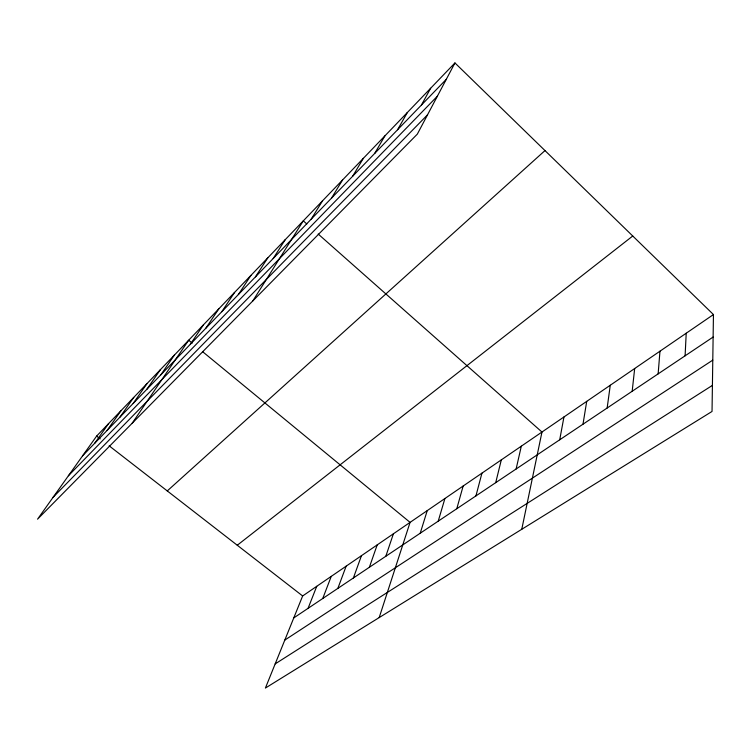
<?xml version="1.0" encoding="UTF-8"?>
<svg xmlns="http://www.w3.org/2000/svg" width="751" height="751" viewBox="0 0 751 751"><rect width="100%" height="100%" fill="white"/><g stroke="black" fill="none" stroke-linecap="round" stroke-linejoin="round"><path stroke-width="1.13" d="M713.45 314.566L712.032 411.454L265.403 688.057L302.644 595.965L713.45 314.566L454.946 62.943L96.607 436.096L37.55 519.176L417.331 134.119L454.946 62.943M685.1 355.814L686.217 333.228M658.139 373.876L659.969 351.196M632.173 391.271L634.679 368.525M607.146 408.028L610.272 385.244M583.001 424.193L586.709 401.381M559.711 439.795L563.954 416.974M521.767 529.286L541.969 432.032L318.189 234.04M516.125 468.99L521.316 446.178M495.707 482.668L501.311 459.884M475.937 495.913L481.935 473.158M456.786 508.737L463.142 486.028M438.218 521.166L444.921 498.504M420.222 533.219L427.235 510.624M379.189 617.585L410.074 522.377L202.77 351.806M385.817 556.266L393.402 533.801M369.361 567.287L377.199 544.897M353.383 577.988L361.456 555.684M337.847 588.399L346.145 566.17M322.742 598.509L331.247 576.374M308.06 608.348L316.753 586.306M421.414 105.074L430.661 88.242M397.561 129.763L407.333 112.528M374.655 153.476L384.906 135.875M352.651 176.25L363.343 158.339M331.491 198.161L342.578 179.958M311.13 219.236L322.573 200.789M252.824 300.907L303.301 220.86L306.802 223.967M273.176 258.522L285.239 239.672M255.462 276.856L267.788 257.837M238.358 294.57L250.918 275.41M221.827 311.684L234.594 292.402M205.83 328.234L218.804 308.849M190.36 344.249L203.502 324.779M132.214 423.188L188.689 340.212L192.209 343.113M160.874 374.777L174.316 355.167M146.821 389.328L160.385 369.68M133.19 403.437L146.877 383.752M119.972 417.124L133.753 397.41M107.14 430.398L121.014 410.684M94.682 443.297L108.632 423.573M82.582 455.819L446.291 79.324M68.388 475.787L437.354 96.231M53.096 497.303L427.535 114.819M167.266 490.929L544.982 150.585M237.269 545.245L632.746 236.011M293.772 617.913L713.121 337.049M284.807 640.087L712.783 360.133M275.166 663.912L712.408 385.385M96.607 436.096L100.193 438.884M109.148 445.831L302.644 595.965"/></g></svg>
